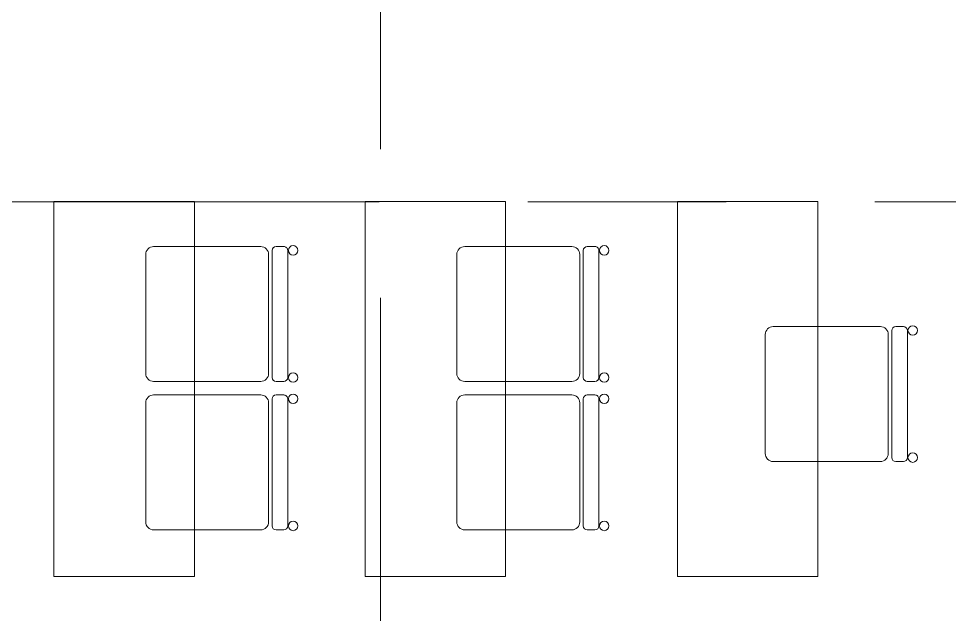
# Model space of a CAD drawing. Header units: millimetres. Extents: x 81382 to 274764, y -8553 to 29000.
# Drawn here: x 114801 to 117782, y 2279 to 4186 of the extents above; entities that cross this region are included whole.
import ezdxf

# ---------------------------------------------------------------- set-up
doc = ezdxf.new("R2010")
doc.units = ezdxf.units.MM
doc.linetypes.add('Осевая', pattern=[3175, 635, -476.25, 1587.5, -476.25])
doc.layers.add('I-FURN-1', color=7, linetype='Continuous', lineweight=9, true_color=0xf0f0f0)
doc.layers.add('Оси-2', color=7, linetype='Осевая', lineweight=9)

# ---------------------------------------------------------------- blocks, each defined once
blk = doc.blocks.new('Стол базовый прямоугольный - 1_88-26291934-План размещения напольных электротехнических лючков и розеток 3 этажа в осях 23-33')
at = {"layer": 'I-FURN-1'}
for p, q in [((600, 225), (-600, 225)), ((-600, 225), (-600, -225)), ((600, -225), (600, 225)), ((-600, -225), (600, -225))]:
    blk.add_line(p, q, dxfattribs=at)
blk = doc.blocks.new('M_Стул-Breuer - 1_87-25466819-План размещения напольных электротехнических лючков и розеток 3 этажа в осях 23-33')
at = {"layer": 'I-FURN-1'}
for p, q in [((190.5, 241.3), (-190.5, 241.3)), ((-215.9, 215.9), (-215.9, 85)), ((215.9, 85), (215.9, 215.9)), ((-215.9, 85), (-215.9, -127)), ((215.9, -127), (215.9, 85)), ((-215.9, -176.2), (-215.9, -200.8)), ((203.2, -163.5), (-203.2, -163.5)), ((-190.5, -152.4), (190.5, -152.4)), ((215.9, -200.8), (215.9, -176.2)), ((-203.2, -213.5), (203.2, -213.5))]:
    blk.add_line(p, q, dxfattribs=at)
for centre, radius, start, end in [((-190.5, 215.9), 25.4, 90, 180), ((190.5, 215.9), 25.4, 0, 90), ((-190.5, -127), 25.4, 180, 270), ((190.5, -127), 25.4, 270, 360), ((-203.2, -176.2), 12.7, 90, 180), ((203.2, -176.2), 12.7, 360, 90), ((-203.2, -200.8), 12.7, 180, 270), ((203.2, -200.8), 12.7, 270, 360), ((-203.5, -230.6), 15.1, 360, 180), ((-203.5, -230.6), 15.1, 180, 360), ((203.7, -230.6), 15.1, 360, 180), ((203.7, -230.6), 15.1, 180, 360)]:
    blk.add_arc(centre, radius, start, end, dxfattribs=at)
blk = doc.blocks.new('M_Стул-Breuer - 1_87-V66-План размещения напольных электротехнических лючков и розеток 3 этажа в осях 23-33')
at = {"layer": 'I-FURN-1'}
for p, q in [((190.5, 241.3), (-190.5, 241.3)), ((-215.9, 215.9), (-215.9, 72.8)), ((215.9, 72.8), (215.9, 215.9)), ((-215.9, 72.8), (-215.9, -127)), ((215.9, -127), (215.9, 72.8)), ((-215.9, -176.2), (-215.9, -200.8)), ((203.2, -163.5), (-203.2, -163.5)), ((-190.5, -152.4), (190.5, -152.4)), ((215.9, -200.8), (215.9, -176.2)), ((-203.2, -213.5), (203.2, -213.5))]:
    blk.add_line(p, q, dxfattribs=at)
for centre, radius, start, end in [((-190.5, 215.9), 25.4, 90, 180), ((190.5, 215.9), 25.4, 0, 90), ((-190.5, -127), 25.4, 180, 270), ((190.5, -127), 25.4, 270, 360), ((-203.2, -176.2), 12.7, 90, 180), ((203.2, -176.2), 12.7, 360, 90), ((-203.2, -200.8), 12.7, 180, 270), ((203.2, -200.8), 12.7, 270, 360), ((-203.5, -230.6), 15.1, 360, 180), ((-203.5, -230.6), 15.1, 180, 360), ((203.7, -230.6), 15.1, 360, 180), ((203.7, -230.6), 15.1, 180, 360)]:
    blk.add_arc(centre, radius, start, end, dxfattribs=at)

msp = doc.modelspace()

# ---------------------------------------------------------------- linework, layer by layer
at = {"layer": 'Оси-2'}
for p, q in [((115960, 593.7), (115960, 18900)), ((84681.8, 3600), (122730, 3600))]:
    msp.add_line(p, q, dxfattribs=at)

# ---------------------------------------------------------------- block references
at = {"layer": 'I-FURN-1'}
for name, p, rotation in [('Стол базовый прямоугольный - 1_88-26291934-План размещения напольных электротехнических лючков и розеток 3 этажа в осях 23-33', (115139.4, 3000.8), 90), ('Стол базовый прямоугольный - 1_88-26291934-План размещения напольных электротехнических лючков и розеток 3 этажа в осях 23-33', (116135.7, 3000.8), 90), ('Стол базовый прямоугольный - 1_88-26291934-План размещения напольных электротехнических лючков и розеток 3 этажа в осях 23-33', (117135.7, 3000.8), 90), ('M_Стул-Breuer - 1_87-25466819-План размещения напольных электротехнических лючков и розеток 3 этажа в осях 23-33', (115449.4, 3240.8), 90.00000000000006), ('M_Стул-Breuer - 1_87-25466819-План размещения напольных электротехнических лючков и розеток 3 этажа в осях 23-33', (116445.7, 3240.8), 90.00000000000006), ('M_Стул-Breuer - 1_87-V66-План размещения напольных электротехнических лючков и розеток 3 этажа в осях 23-33', (117433.5, 2984.5), 90.00000000000006), ('M_Стул-Breuer - 1_87-25466819-План размещения напольных электротехнических лючков и розеток 3 этажа в осях 23-33', (115449.4, 2765.8), 90.00000000000006), ('M_Стул-Breuer - 1_87-25466819-План размещения напольных электротехнических лючков и розеток 3 этажа в осях 23-33', (116445.7, 2765.8), 90.00000000000006)]:
    msp.add_blockref(name, p, dxfattribs=dict(at, rotation=rotation))

doc.saveas('drawing.dxf')
